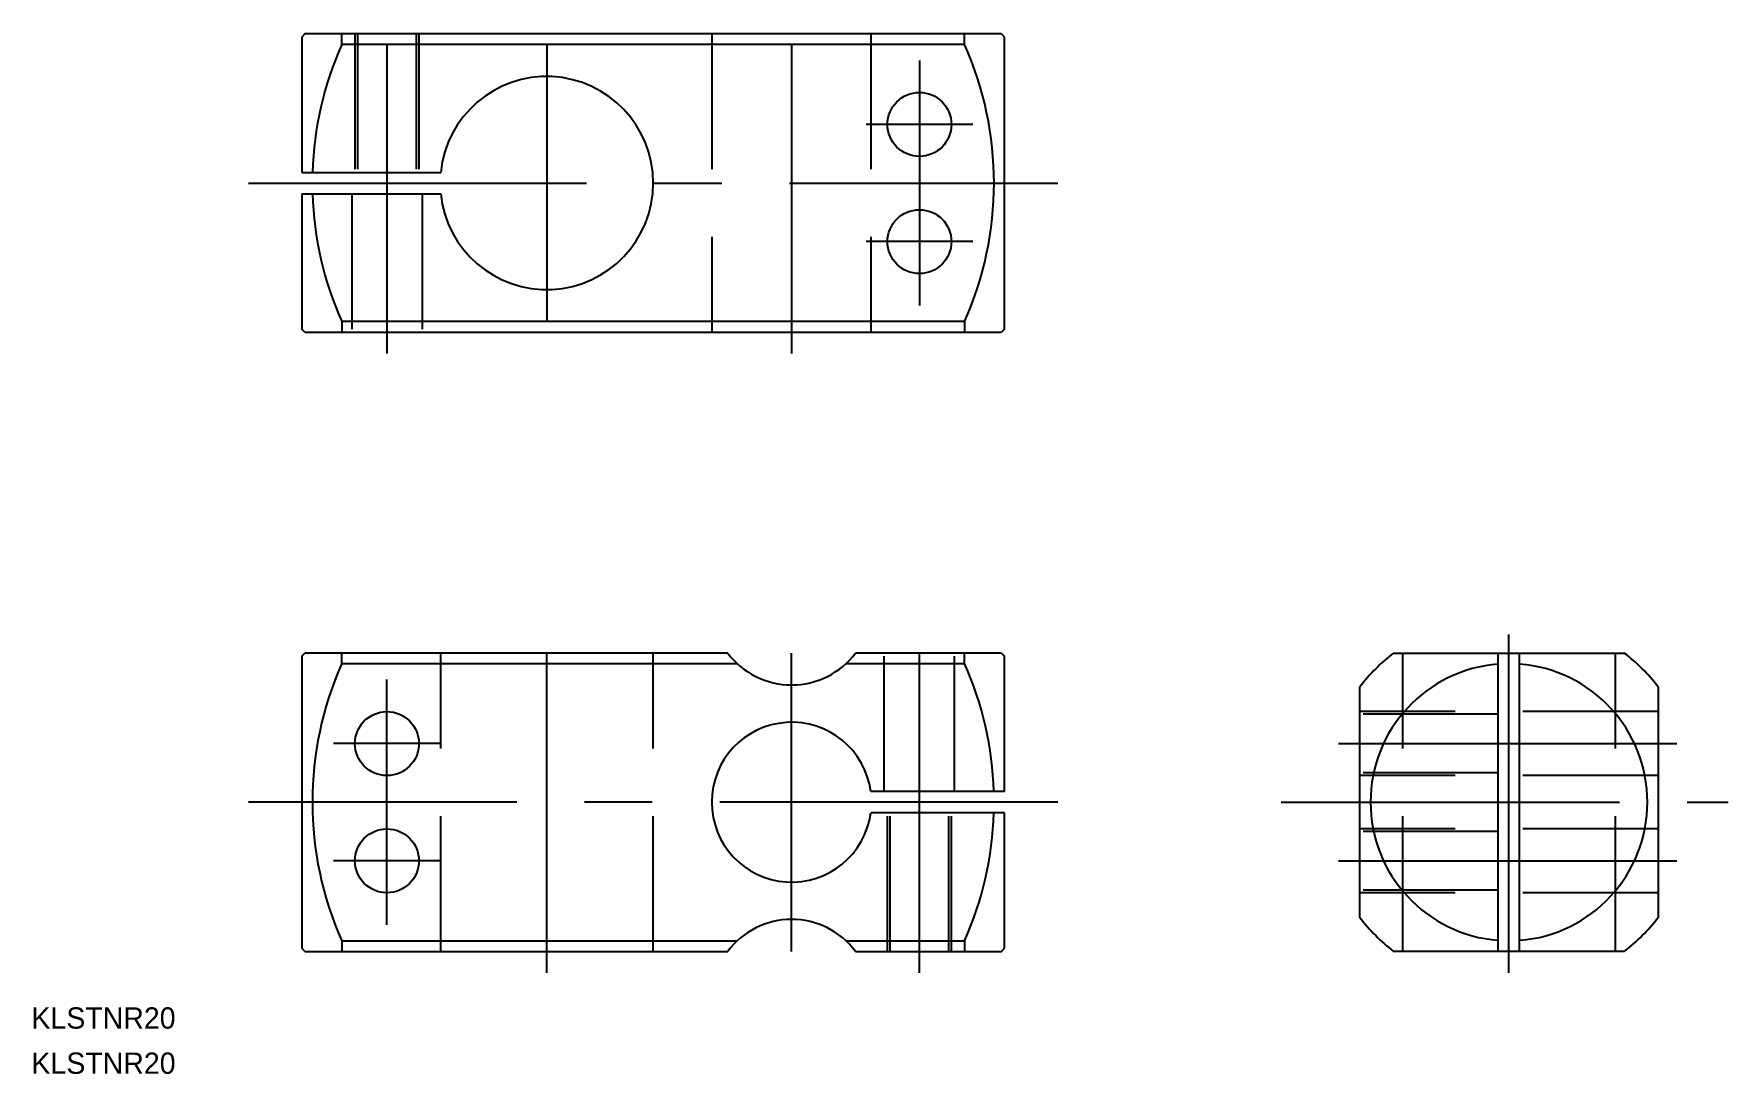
# Model space of a CAD drawing. Extents: x 405 to 564, y 466 to 564.
import ezdxf

# ---------------------------------------------------------------- set-up
doc = ezdxf.new("R2010")
doc.units = 0
doc.linetypes.add('CENTER', pattern=[50.8, 31.75, -6.35, 6.35, -6.35])
doc.linetypes.add('DASHED', pattern=[19.05, 12.7, -6.35])
doc.layers.get('0').update_dxf_attribs({"linetype": 'CONTINUOUS'})
doc.layers.add('CENTER', color=1, linetype='CENTER')

msp = doc.modelspace()

# ---------------------------------------------------------------- linework, layer by layer
at = {"color": 7, "linetype": 'CONTINUOUS'}
for p, q in [((430.18, 564.03), (429.88, 563.73)), ((429.88, 563.73), (429.88, 551.03)), ((495.58, 564.03), (430.18, 564.03)), ((433.64, 563.03), (433.64, 564.03)), ((492.12, 563.03), (492.12, 564.03)), ((495.58, 564.03), (495.88, 563.73)), ((495.88, 536.33), (495.88, 563.73)), ((492.12, 563.03), (433.64, 563.03)), ((429.88, 551.03), (442.93, 551.03)), ((429.88, 549.03), (442.93, 549.03)), ((429.88, 549.03), (429.88, 536.33)), ((430.18, 536.03), (429.88, 536.33)), ((492.12, 537.03), (433.64, 537.03)), ((433.64, 537.03), (433.64, 536.03)), ((492.12, 537.03), (492.12, 536.03)), ((495.88, 536.33), (495.58, 536.03)), ((430.18, 536.03), (495.58, 536.03)), ((429.88, 505.63), (430.18, 505.93)), ((469.88, 505.93), (430.18, 505.93)), ((433.64, 504.93), (433.64, 505.93)), ((495.58, 505.93), (481.88, 505.93)), ((492.12, 504.93), (492.12, 505.93)), ((495.58, 505.93), (495.88, 505.63)), ((532.4, 505.93), (554.06, 505.93)), ((542.23, 477.93), (542.23, 505.93)), ((544.23, 477.93), (544.23, 505.93)), ((429.88, 505.63), (429.88, 478.23)), ((433.64, 504.93), (470.78, 504.93)), ((480.98, 504.93), (492.12, 504.93)), ((495.88, 492.93), (495.88, 505.63)), ((529.23, 481.1), (529.23, 502.76)), ((557.23, 502.76), (557.23, 481.1)), ((495.88, 492.93), (483.31, 492.93)), ((495.88, 490.93), (483.31, 490.93)), ((495.88, 478.23), (495.88, 490.93)), ((433.64, 478.93), (470.78, 478.93)), ((433.64, 478.93), (433.64, 477.93)), ((480.98, 478.93), (492.12, 478.93)), ((492.12, 478.93), (492.12, 477.93)), ((430.18, 477.93), (429.88, 478.23)), ((430.18, 477.93), (469.88, 477.93)), ((481.88, 477.93), (495.58, 477.93)), ((495.58, 477.93), (495.88, 478.23)), ((554.06, 477.93), (532.4, 477.93))]:
    msp.add_line(p, q, dxfattribs=at)
at = {"color": 3, "linetype": 'DASHED'}
for p, q in [((434.88, 564.03), (434.88, 551.03)), ((435.13, 564.03), (435.13, 551.03)), ((440.63, 564.03), (440.63, 551.03)), ((440.88, 564.03), (440.88, 551.03)), ((468.38, 564.03), (468.38, 536.03)), ((483.31, 564.03), (483.31, 536.03)), ((434.58, 549.03), (434.58, 536.03)), ((441.18, 549.03), (441.18, 536.03)), ((442.93, 477.93), (442.93, 505.93)), ((462.88, 477.93), (462.88, 505.93)), ((484.58, 492.93), (484.58, 505.93)), ((491.18, 492.93), (491.18, 505.93)), ((533.28, 477.93), (533.28, 505.93)), ((553.23, 477.93), (553.23, 505.93)), ((557.23, 500.43), (529.23, 500.43)), ((542.23, 500.18), (529.23, 500.18)), ((542.23, 494.68), (529.23, 494.68)), ((557.23, 494.43), (529.23, 494.43)), ((484.88, 477.93), (484.88, 490.93)), ((485.13, 477.93), (485.13, 490.93)), ((490.63, 477.93), (490.63, 490.93)), ((490.88, 477.93), (490.88, 490.93)), ((557.23, 489.43), (529.23, 489.43)), ((542.23, 489.18), (529.23, 489.18)), ((542.23, 483.68), (529.23, 483.68)), ((557.23, 483.43), (529.23, 483.43))]:
    msp.add_line(p, q, dxfattribs=at)
at = {"color": 7, "linetype": 'CONTINUOUS'}
for centre in [(487.88, 555.53), (487.88, 544.53), (437.88, 497.43), (437.88, 486.43)]:
    msp.add_circle(centre, 3, dxfattribs=at)
for centre, radius, start, end in [((462.88, 550.03), 32, 156.0305, 178.2092), ((462.88, 550.03), 32, 336.0305, 23.9695), ((452.88, 550.03), 10, 185.7392, 174.2608), ((462.88, 550.03), 32, 181.7908, 203.9695), ((475.88, 510.43), 7.5, 216.8699, 323.1301), ((543.23, 491.93), 17.7, 127.7246, 142.2754), ((543.23, 491.93), 17.7, 37.7246, 52.2754), ((462.88, 491.93), 32, 156.0305, 203.9695), ((462.88, 491.93), 32, 1.7908, 23.9695), ((543.23, 491.93), 13, 94.4117, 265.5883), ((543.23, 491.93), 13, 274.4117, 85.5883), ((475.88, 491.93), 7.5, 7.6623, 352.3377), ((462.88, 491.93), 32, 336.0305, 358.2092), ((475.88, 473.43), 7.5, 36.8699, 143.1301), ((543.23, 491.93), 17.7, 217.7246, 232.2754), ((543.23, 491.93), 17.7, 307.7246, 322.2754)]:
    msp.add_arc(centre, radius, start, end, dxfattribs=at)
at = {"layer": 'CENTER', "color": 1, "linetype": 'CENTER'}
for p, q in [((437.88, 563.03), (437.88, 534.03)), ((452.88, 563.03), (452.88, 537.03)), ((475.88, 563.03), (475.88, 534.03)), ((487.88, 561.53), (487.88, 538.53)), ((492.88, 555.53), (482.88, 555.53)), ((424.88, 550.03), (500.88, 550.03)), ((492.88, 544.53), (482.88, 544.53)), ((543.23, 475.93), (543.23, 507.93)), ((452.88, 475.93), (452.88, 505.93)), ((475.88, 477.93), (475.88, 505.93)), ((487.88, 475.93), (487.88, 505.93)), ((437.88, 480.43), (437.88, 503.43)), ((442.88, 497.43), (432.88, 497.43)), ((527.23, 497.43), (559.23, 497.43)), ((500.88, 491.93), (424.88, 491.93)), ((521.85, 491.93), (563.81, 491.93)), ((442.88, 486.43), (432.88, 486.43)), ((527.23, 486.43), (559.23, 486.43))]:
    msp.add_line(p, q, dxfattribs=at)

# ---------------------------------------------------------------- texts
at = {"color": 7, "linetype": 'CONTINUOUS'}
for p in [(404.51, 470.68), (404.51, 466.44)]:
    msp.add_text('KLSTNR20', height=2, dxfattribs=at).set_placement(p)

doc.saveas('drawing.dxf')
